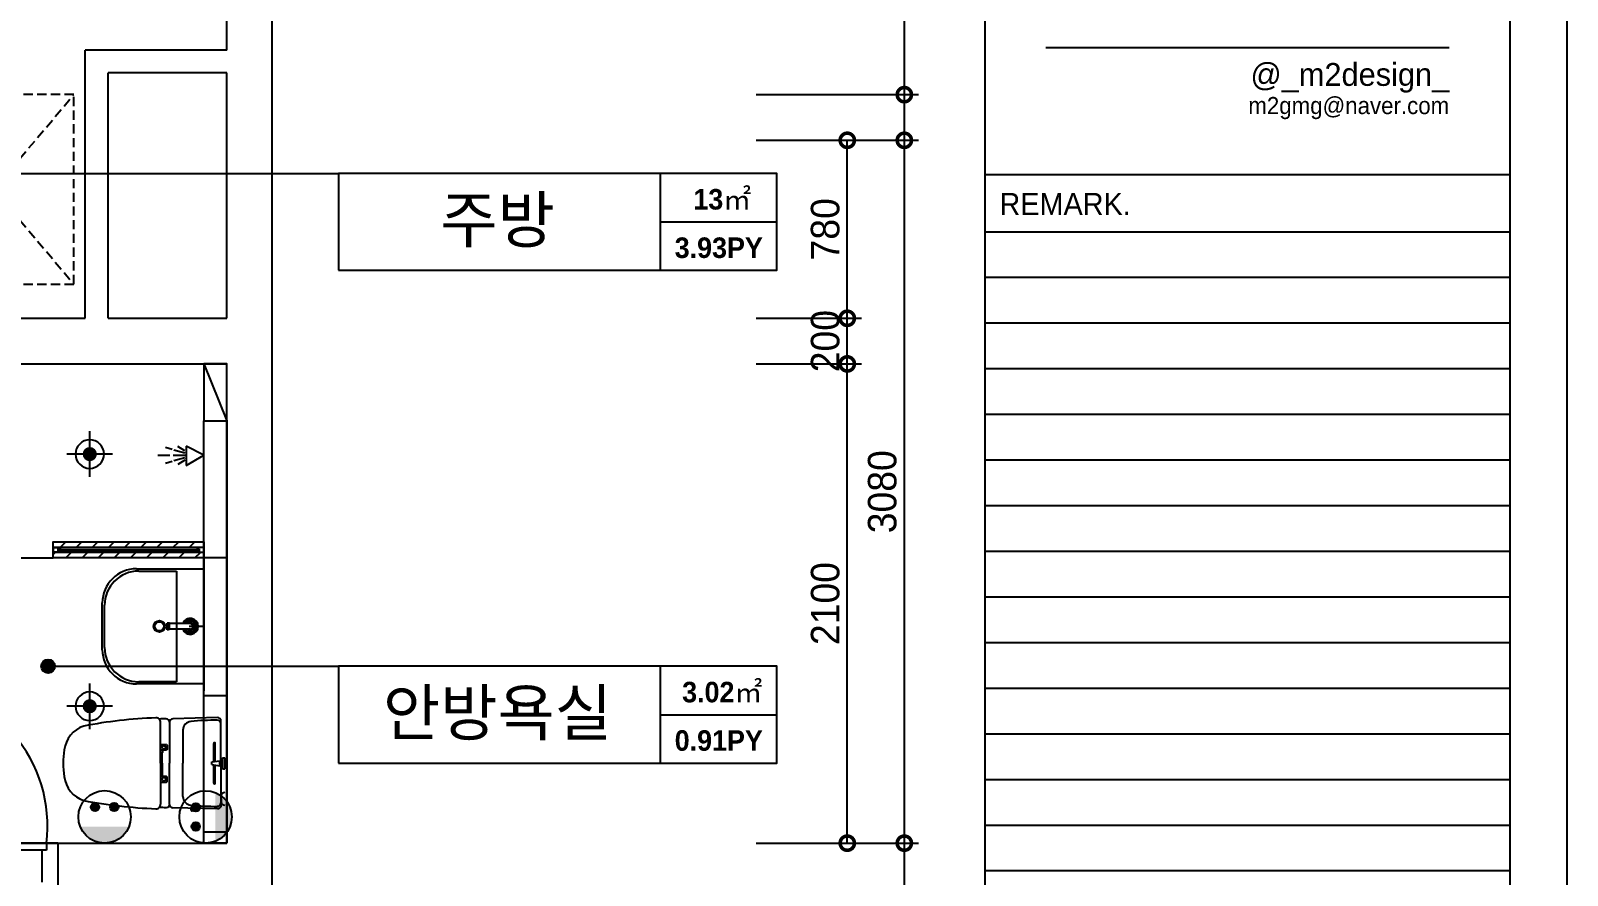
# Model space of a CAD drawing. Header units: millimetres. Extents: x 144680 to 246943, y -177515 to -149396.
# Drawn here: x 228874 to 235607, y -168991 to -165290 of the extents above; entities that cross this region are included whole.
import ezdxf
from ezdxf.enums import TextEntityAlignment as Align

# ---------------------------------------------------------------- set-up
doc = ezdxf.new("R2010")
doc.units = ezdxf.units.MM
doc.header["$LTSCALE"] = 50
doc.linetypes.add('DH-HID2', pattern=[1.2, 0.8, -0.4])
doc.linetypes.add('HIDDEN', pattern=[9.525, 6.35, -3.175])
for name, color, linetype in [('0-ELC TEXT', 7, 'Continuous'), ('03-TEXT', 3, 'Continuous'), ('03-WAL NEW', 3, 'Continuous'), ('06-FUR', 6, 'Continuous'), ('06-LIGHT', 4, 'Continuous'), ('07-DIM WAL', 5, 'Continuous'), ('_LIBR', 4, 'Continuous'), ('BATH', 4, 'Continuous'), ('CO-BATH', 6, 'Continuous'), ('fin', 9, 'Continuous'), ('FORM(YOURNAME)-1', 1, 'Continuous'), ('FORM(YOURNAME)-11', 1, 'Continuous'), ('FU-FURM', 251, 'DH-HID2'), ('HL', 6, 'HIDDEN'), ('WALL', 2, 'Continuous'), ('설비', 140, 'Continuous')]:
    doc.layers.add(name, color=color, linetype=linetype)
doc.styles.add('YOURNAME', font='')
doc.styles.add('넥슨고딕', font='')
doc.styles.add('스타일1', font='')
doc.styles.add('코레일둥고', font='')
doc.styles.get('YOURNAME').set_extended_font_data('HYwulM')
doc.styles.get('넥슨고딕').set_extended_font_data('NEXON Lv1 Gothic Bold', bold=True)
doc.styles.get('스타일1').set_extended_font_data('HYwulM')
doc.styles.get('코레일둥고').set_extended_font_data('Korail Round Gothic Medium')
doc.dimstyles.new('50', dxfattribs={"dimscale": 50, "dimtxt": 2.5, "dimasz": 2.5, "dimexe": 1.25, "dimexo": 2, "dimtad": 1, "dimdec": 0, "dimtxsty": '스타일1', "dimblk": 'DOTSMALL', "dimcen": 2.5, "dimclrd": 1, "dimclre": 1, "dimclrt": 2, "dimadec": 0, "dimazin": 0, "dimtfac": 1, "dimtix": 1, "dimtmove": 0, "dimatfit": 3, "dimldrblk": 'DOTSMALL', "dimfxl": 1.25, "dimarcsym": 0})

# ---------------------------------------------------------------- blocks, each defined once
blk = doc.blocks.new('vudauseeh')
at = {"layer": '_LIBR', "linetype": 'Continuous'}
for p, q in [((145670, -168850), (145100, -168850)), ((145720, -168850), (145670, -168850)), ((145670, -168850), (145670, -168880.5)), ((145720, -168850), (145720, -169050)), ((145650, -168880.5), (145090, -168880.5)), ((145670, -168880.5), (145650, -168880.5)), ((145650, -168880.5), (145650, -169020.6))]:
    blk.add_line(p, q, dxfattribs=at)
blk.add_arc((145061.2, -168773.5), 613.6, 352.83903, 89.17914, dxfattribs=at)
at = {"layer": 'WALL', "color": 2}
for p, q in [((146660, -174830), (146660, -164150)), ((146460, -165375), (146460, -164350)), ((146460, -165375), (145840, -165375)), ((145840, -166550), (145840, -165375)), ((146460, -165475), (145940, -165475)), ((145940, -165775), (145940, -165475)), ((146460, -165775), (146460, -165475)), ((145940, -166550), (145940, -165775)), ((146460, -166550), (146460, -165775)), ((145840, -166550), (145840, -165987.5)), ((145020, -166550), (145840, -166550)), ((145940, -166550), (146460, -166550)), ((145020, -166750), (146460, -166750)), ((146460, -168850), (146460, -166750)), ((145020, -168850), (146460, -168850))]:
    blk.add_line(p, q, dxfattribs=at)
blk = doc.blocks.new('cjswjdeh2')
at = {"layer": '03-WAL NEW', "transparency": 33554687}
h = blk.add_hatch(dxfattribs=at)
h.set_pattern_fill('_USER', color=256, scale=50, angle=45, double=1, pattern_type=0)
h.set_pattern_definition([(45, (12241.99, -260783.273), (-35.355339, 35.355339), [])])
h.paths.add_polyline_path([(231252.9, -165258.5), (231252.9, -165283.5), (231912.9, -165283.5), (231912.9, -165258.5), (231882.9, -165258.5), (231282.9, -165258.5)])
h.paths.add_polyline_path([(231912.9, -165213.5), (231252.9, -165213.5), (231252.9, -165238.5), (231282.9, -165238.5), (231882.9, -165238.5), (231912.9, -165238.5)])
for p, q in [((230572.9, -165283.5), (231252.9, -165283.5)), ((231912.9, -165583.5), (231847.9, -165583.5)), ((232004.1, -166207.5), (232004.1, -166159.5)), ((232004.1, -166183.5), (232012.9, -166183.5))]:
    blk.add_line(p, q)
for p, q in [((232012.9, -165283.5), (231912.9, -165283.5)), ((232012.9, -165888.2), (231912.9, -165888.2)), ((231912.9, -166483.5), (232012.9, -166483.5))]:
    blk.add_line(p, q, dxfattribs=at)
blk.add_lwpolyline([(232012.9, -166533.5), (231912.9, -166533.5), (231912.9, -164683.5), (232012.9, -164683.5)], close=True, dxfattribs=at)
blk.add_lwpolyline([(231912.9, -165283.5), (231252.9, -165283.5), (231252.9, -165213.5), (231912.9, -165213.5), (231912.9, -165298.5)], dxfattribs=at)
at = {"layer": '06-FUR', "color": 8}
blk.add_line((231912.9, -164433.5), (232012.9, -164683.5), dxfattribs=at)
blk.add_lwpolyline([(231912.9, -164683.5), (232012.9, -164683.5), (232012.9, -164433.5), (231912.9, -164433.5)], close=True, dxfattribs=at)
at = {"layer": 'BATH', "color": 8}
for p, q in [((231774, -164808.7), (231745.4, -164800.3)), ((231829.5, -164824.4), (231781.2, -164812)), ((231828.8, -164814.6), (231798.8, -164795.7)), ((231912.9, -164833.5), (231835.3, -164793.7)), ((231835.3, -164793.7), (231835.3, -164877.9)), ((231764.3, -164834.8), (231710.8, -164834.8)), ((231774, -164860.9), (231745.4, -164869.4)), ((231831.4, -164834.8), (231778.7, -164834.8)), ((231829.5, -164845.3), (231781.2, -164857.6)), ((231828.8, -164855), (231798.8, -164873.9)), ((231835.3, -164877.9), (231912.9, -164833.5))]:
    blk.add_line(p, q, dxfattribs=at)
at = {"layer": 'CO-BATH', "color": 8}
for p, q in [((231252.9, -165238.5), (231252.9, -165258.5)), ((231912.9, -165238.5), (231252.9, -165238.5)), ((231252.9, -165258.5), (231912.9, -165258.5)), ((231272.9, -165246), (231892.9, -165246)), ((231272.9, -165251), (231892.9, -165251)), ((231912.9, -165238.5), (231882.9, -165238.5)), ((231882.9, -165238.5), (231882.9, -165243.5)), ((231882.9, -165243.5), (231892.9, -165243.5)), ((231892.9, -165253.5), (231882.9, -165253.5)), ((231882.9, -165253.5), (231882.9, -165258.5)), ((231882.9, -165258.5), (231912.9, -165258.5)), ((231892.9, -165243.5), (231892.9, -165253.5)), ((231912.9, -165258.5), (231912.9, -165238.5)), ((231912.9, -165258.5), (231912.9, -165238.5)), ((231912.9, -165291.4), (231912.9, -165866.4)), ((231617.9, -165331), (231912.9, -165331)), ((231627.9, -165341), (231792.9, -165341)), ((231792.9, -165341), (231792.9, -165826)), ((231467.9, -165686), (231467.9, -165481)), ((231477.9, -165676), (231477.9, -165491)), ((231752.4, -165598), (231752.4, -165569)), ((231757.4, -165569), (231752.4, -165569)), ((231757.4, -165598), (231757.4, -165569)), ((231757.4, -165598), (231752.4, -165598)), ((231762.4, -165570), (231757.4, -165570)), ((231762.4, -165597), (231757.4, -165597)), ((231762.4, -165597), (231762.4, -165570)), ((231852.9, -165571), (231762.4, -165571)), ((231852.9, -165596), (231762.4, -165596)), ((231912.9, -165836), (231617.9, -165836)), ((231792.9, -165826), (231627.9, -165826))]:
    blk.add_line(p, q, dxfattribs=at)
blk.add_lwpolyline([(231252.9, -165238.5), (231282.9, -165238.5), (231282.9, -165243.5), (231272.9, -165243.5), (231272.9, -165253.5), (231282.9, -165253.5), (231282.9, -165258.5), (231252.9, -165258.5)], close=True, dxfattribs=at)
for radius in [25, 20]:
    blk.add_circle((231717.9, -165583.5), radius, dxfattribs=at)
for centre, radius, start, end in [((231617.9, -165481), 150, 90, 180), ((231627.9, -165491), 150, 90, 180), ((231852.9, -165583.5), 35, 200.92486, 159.07519), ((231852.9, -165583.5), 30, 204.62434, 155.37571), ((231852.9, -165583.5), 25, 210.00002, 150.00002), ((231852.9, -165583.5), 18, 223.98299, 136.01706), ((231852.9, -165583.5), 12.5, 270.00002, 90.00002), ((231617.9, -165686), 150, 180, 270), ((231627.9, -165676), 150, 180, 270)]:
    blk.add_arc(centre, radius, start, end, dxfattribs=at)
at = {"layer": 'fin', "color": 8}
for p, q in [((231723.5, -166183.5), (231723.5, -166004.2)), ((231762.7, -166003.2), (231762.7, -166183.5)), ((231820.5, -166038.3), (231820.5, -166183.5)), ((231987.7, -166175.5), (231987.7, -166010.9)), ((231723.5, -166183.5), (231723.5, -166362.8)), ((231762.7, -166363.9), (231762.7, -166183.5)), ((231820.5, -166328.8), (231820.5, -166183.5)), ((231987.7, -166191.5), (231987.7, -166356.1)), ((231989.1, -166339.2), (231989.1, -166326.8)), ((231989.1, -166339.2), (231989.1, -166351.7))]:
    blk.add_line(p, q, dxfattribs=at)
for points in [[(231762.7, -166003.2, 0.371724), (231748, -165988.8, 0.003515), (231717.1, -165989.6, 0.320541)], [(231987.7, -166010.9), (231987.7, -165998.5, 0.421209), (231972.4, -165983.5), (231777.4, -165988.2, 0.001659)], [(231762.7, -166363.9, -0.371724), (231748, -166378.3, -0.003515), (231717.1, -166377.4, -0.320541)], [(231987.7, -166356.1), (231987.7, -166368.5, -0.421209), (231972.4, -166383.5), (231777.4, -166378.9, -0.001659)]]:
    blk.add_lwpolyline(points, format="xyb", dxfattribs=at)
for centre, radius, start, end in [((231425.8, -166139.3), 125.5, 108.2964, 173.42408), ((231792.5, -168188.3), 2205.9, 92.3333, 100.60807), ((231703.5, -166004.2), 20, 0, 92.3333), ((231777.7, -166003.2), 15, 91.36509, 180), ((231860.5, -166040), 40, 95.94375, 177.51291), ((231959.9, -166994.9), 1000, 89.31159, 95.94375), ((231971.7, -166010.9), 16, 0, 89.31159), ((231702.7, -166183.5), 405.9, 171.69926, 180), ((231702.7, -166183.5), 405.9, 180, 188.30074), ((231425.8, -166227.7), 125.5, 186.57592, 251.7036), ((231792.5, -164178.7), 2205.9, 259.39193, 267.6667), ((231703.5, -166362.8), 20, 267.6667, 0), ((231777.7, -166363.9), 15, 180, 268.63491), ((231860.5, -166327), 40, 182.48709, 264.05625), ((231959.9, -165372.2), 1000, 264.05625, 270.68841), ((231971.7, -166356.1), 16, 270.68841, 0), ((232004.1, -166326.8), 15, 90, 180), ((232004.1, -166351.7), 15, 180, 270)]:
    blk.add_arc(centre, radius, start, end, dxfattribs=at)
at = {"layer": 'FU-FURM', "color": 8}
for p, q in [((230642.9, -164083.5), (231342.9, -163253.5)), ((230642.9, -163253.5), (231342.9, -164083.5))]:
    blk.add_line(p, q, dxfattribs=at)
blk.add_lwpolyline([(230642.9, -164083.5), (231342.9, -164083.5), (231342.9, -163253.5), (230642.9, -163253.5)], close=True, dxfattribs=at)
at = {"layer": 'HL', "color": 8, "linetype": 'Continuous'}
for p, q in [((231956.1, -166176), (231956.1, -166097)), ((231963.1, -166175), (231963.1, -166097)), ((231730.5, -166183.5), (231730.5, -166137.2)), ((231948, -166177.5), (231982.4, -166172.2)), ((231982.4, -166172.2), (231989.4, -166176.6)), ((231982.4, -166194.9), (231982.4, -166172.2)), ((231989.4, -166176.6), (231994.1, -166171.1)), ((231994.1, -166159.5), (232004.1, -166159.5)), ((231994.1, -166207.5), (231994.1, -166159.5)), ((231730.5, -166183.5), (231730.5, -166229.8)), ((231948, -166189.5), (231948, -166177.5)), ((231948, -166189.5), (231982.4, -166194.9)), ((231956.1, -166270), (231956.1, -166191)), ((231963.1, -166270), (231963.1, -166192)), ((231982.4, -166194.9), (231989.4, -166190.5)), ((231989.4, -166190.5), (231989.4, -166176.6)), ((231989.4, -166190.5), (231994.1, -166195.9)), ((231994.1, -166207.5), (232004.1, -166207.5)), ((231857.7, -166388.5), (231857.7, -166380.8)), ((231873.8, -166392.5), (231861.7, -166392.5)), ((231877.8, -166388.5), (231877.8, -166381.3))]:
    blk.add_line(p, q, dxfattribs=at)
for points in [[(231723.5, -166101), (231747.7, -166101, -0.414214), (231751.7, -166105), (231751.7, -166121.4, -0.414214), (231747.7, -166125.4), (231732.1, -166125.4), (231723.5, -166125.4)], [(231732.1, -166125.4), (231732.1, -166135.2, -0.414214), (231730.1, -166137.2), (231723.5, -166137.2)], [(231732.1, -166241.6), (231732.1, -166231.8, 0.414214), (231730.1, -166229.8), (231723.5, -166229.8)], [(231723.5, -166266.1), (231747.7, -166266.1, 0.414214), (231751.7, -166262.1), (231751.7, -166245.6, 0.414214), (231747.7, -166241.6), (231732.1, -166241.6), (231723.5, -166241.6)]]:
    blk.add_lwpolyline(points, format="xyb", dxfattribs=at)
for centre in [(231737.7, -166113.5), (231737.7, -166253.5)]:
    blk.add_circle(centre, 8, dxfattribs=at)
for centre, radius, start, end in [((231959.6, -166097), 3.5, 0, 180), ((231959.6, -166270), 3.5, 180, 0), ((231861.7, -166388.5), 4, 180, 270), ((231873.8, -166388.5), 4, 270, 0)]:
    blk.add_arc(centre, radius, start, end, dxfattribs=at)
blk.add_blockref('vudauseeh', (85552.9, 2316.5))
blk = doc.blocks.new('FORM-ELEVATION')
at = {"layer": 'Defpoints', "color": 158}
for p, q in [((62481, 35508), (62481, -21492)), ((62481, 20686), (71691, 20686)), ((62481, 19886), (71691, 19886)), ((62481, 19086), (71691, 19086)), ((62481, 18286), (71691, 18286)), ((62481, 17486), (71691, 17486)), ((62481, 16686), (71691, 16686)), ((62481, 15886), (71691, 15886)), ((62481, 15086), (71691, 15086)), ((62481, 14286), (71691, 14286)), ((62481, 13486), (71691, 13486)), ((62481, 12686), (71691, 12686)), ((62481, 11886), (71691, 11886)), ((62481, 11086), (71691, 11086)), ((62481, 10286), (71691, 10286)), ((62481, 9486), (71691, 9486))]:
    blk.add_line(p, q, dxfattribs=at)
for points in [[(-10309, -21692), (71691, -21692), (71691, 35708), (-10309, 35708)], [(-8309, 33708), (61071, 33708), (61071, -19692), (-8309, -19692)]]:
    blk.add_lwpolyline(points, close=True, dxfattribs=at)
at = {"layer": 'FORM(YOURNAME)-11', "color": 251}
blk.add_line((63550, 23916), (70622, 23916), dxfattribs=at)
at = {"layer": 'FORM(YOURNAME)-11', "color": 14}
blk.add_line((62481, 21686), (71691, 21686), dxfattribs=at)
at = {"layer": 'FORM(YOURNAME)-11', "color": 250}
blk.add_lwpolyline([(-11309, -22692), (72691, -22692), (72691, 36708), (-11309, 36708)], close=True, dxfattribs=at)
at = {"layer": 'FORM(YOURNAME)-11', "color": 14, "style": 'YOURNAME'}
for s, height, width, p in [('@_m2design_', 400, 1.03, (70622, 23242)), ('m2gmg@naver.com', 300, 0.995, (70622, 22747))]:
    blk.add_text(s, height=height, dxfattribs=dict(at, width=width)).set_placement(p, align=Align.RIGHT)
blk.add_text('REMARK.', height=386.1, dxfattribs=at).set_placement((62739, 21172), align=Align.MIDDLE_LEFT)
at = {"layer": 'FORM(YOURNAME)-11', "color": 3, "style": 'YOURNAME'}
for tag, height, p in [('1', 450, (71041, -1219)), ('2', 450, (71041, -1863)), ('3', 450, (71041, -3150)), ('4', 450, (71041, -5081)), ('5', 515, (71041, -7398)), ('6', 515, (71041, -9650)), ('7', 515, (71041, -11903)), ('8', 515, (71041, -14155)), ('9', 515, (71041, -16408)), ('10', 515, (66791, -18596)), ('11', 515, (71041, -18660)), ('12', 515, (66791, -20848)), ('13', 515, (71041, -20848))]:
    blk.add_attdef(tag, text='', height=height, dxfattribs=at).set_placement(p, align=Align.MIDDLE_RIGHT)
blk = doc.blocks.new('_DOTSMALL')
at = {"color": 0, "linetype": 'ByBlock', "const_width": 0.5}
blk.add_lwpolyline([(-0.0625, 0, 1), (0.0625, 0, 1)], format="xyb", close=True, dxfattribs=at)
blk = doc.blocks.new('*D97')
at = {"layer": '07-DIM WAL', "color": 1, "lineweight": -2, "transparency": 16777216}
for p, q in [((232051.7, -164350), (232764.2, -164350)), ((232701.7, -164350), (232701.7, -165570)), ((232051.7, -165570), (232764.2, -165570))]:
    blk.add_line(p, q, dxfattribs=at)
at = {"layer": 'Defpoints', "color": 0, "transparency": 16777216}
for p in [(231951.7, -164350), (231951.7, -165570), (232701.7, -165570)]:
    blk.add_point(p, dxfattribs=at)
at = {"layer": '07-DIM WAL', "color": 1, "lineweight": -2, "transparency": 16777216, "xscale": 125, "yscale": 125, "zscale": 125}
for p, rotation in [((232701.7, -164350), 90), ((232701.7, -165570), 270)]:
    blk.add_blockref('_DOTSMALL', p, dxfattribs=dict(at, rotation=rotation))
at = {"layer": '07-DIM WAL', "color": 2, "transparency": 16777216, "insert": (232605.5, -164960), "char_height": 125, "attachment_point": 5, "rotation": 90, "style": '스타일1'}
blk.add_mtext('1220', dxfattribs=at)
blk = doc.blocks.new('*D98')
at = {"layer": '07-DIM WAL', "color": 1, "lineweight": -2, "transparency": 16777216}
for p, q in [((232051.7, -165770), (232764.2, -165770)), ((232701.7, -165770), (232701.7, -168850)), ((232051.7, -168850), (232764.2, -168850))]:
    blk.add_line(p, q, dxfattribs=at)
at = {"layer": 'Defpoints', "color": 0, "transparency": 16777216}
for p in [(231951.7, -165770), (231951.7, -168850), (232701.7, -168850)]:
    blk.add_point(p, dxfattribs=at)
at = {"layer": '07-DIM WAL', "color": 1, "lineweight": -2, "transparency": 16777216, "xscale": 125, "yscale": 125, "zscale": 125}
for p, rotation in [((232701.7, -165770), 90), ((232701.7, -168850), 270)]:
    blk.add_blockref('_DOTSMALL', p, dxfattribs=dict(at, rotation=rotation))
at = {"layer": '07-DIM WAL', "color": 2, "transparency": 16777216, "insert": (232605.4, -167310), "char_height": 125, "attachment_point": 5, "rotation": 90, "style": '스타일1'}
blk.add_mtext('3080', dxfattribs=at)
blk = doc.blocks.new('*D99')
at = {"layer": '07-DIM WAL', "color": 1, "lineweight": -2, "transparency": 16777216}
for p, q in [((232051.7, -166750), (232514.2, -166750)), ((232451.7, -168850), (232451.7, -166750)), ((232051.7, -168850), (232514.2, -168850))]:
    blk.add_line(p, q, dxfattribs=at)
at = {"layer": 'Defpoints', "color": 0, "transparency": 16777216}
for p in [(231951.7, -166750), (232451.7, -166750), (231951.7, -168850)]:
    blk.add_point(p, dxfattribs=at)
at = {"layer": '07-DIM WAL', "color": 1, "lineweight": -2, "transparency": 16777216, "xscale": 125, "yscale": 125, "zscale": 125}
for p, rotation in [((232451.7, -166750), 90), ((232451.7, -168850), 270)]:
    blk.add_blockref('_DOTSMALL', p, dxfattribs=dict(at, rotation=rotation))
at = {"layer": '07-DIM WAL', "color": 2, "transparency": 16777216, "insert": (232355.5, -167800), "char_height": 125, "attachment_point": 5, "rotation": 90, "style": '스타일1'}
blk.add_mtext('2100', dxfattribs=at)
blk = doc.blocks.new('*D100')
at = {"layer": '07-DIM WAL', "color": 1, "lineweight": -2, "transparency": 16777216}
for p, q in [((232151.7, -165770), (232514.2, -165770)), ((232451.7, -166550), (232451.7, -165770)), ((232051.7, -166550), (232514.2, -166550))]:
    blk.add_line(p, q, dxfattribs=at)
at = {"layer": 'Defpoints', "color": 0, "transparency": 16777216}
for p in [(232051.7, -165770), (232451.7, -165770), (231951.7, -166550)]:
    blk.add_point(p, dxfattribs=at)
at = {"layer": '07-DIM WAL', "color": 1, "lineweight": -2, "transparency": 16777216, "xscale": 125, "yscale": 125, "zscale": 125}
for p, rotation in [((232451.7, -165770), 90), ((232451.7, -166550), 270)]:
    blk.add_blockref('_DOTSMALL', p, dxfattribs=dict(at, rotation=rotation))
at = {"layer": '07-DIM WAL', "color": 2, "transparency": 16777216, "insert": (232355.4, -166160), "char_height": 125, "attachment_point": 5, "rotation": 90, "style": '스타일1'}
blk.add_mtext('780', dxfattribs=at)
blk = doc.blocks.new('*D101')
at = {"layer": '07-DIM WAL', "color": 1, "lineweight": -2, "transparency": 16777216}
for p, q in [((232451.7, -166875), (232451.7, -166425)), ((232051.7, -166550), (232514.2, -166550)), ((232051.7, -166750), (232514.2, -166750))]:
    blk.add_line(p, q, dxfattribs=at)
at = {"layer": 'Defpoints', "color": 0, "transparency": 16777216}
for p in [(231951.7, -166550), (232451.7, -166550), (231951.7, -166750)]:
    blk.add_point(p, dxfattribs=at)
at = {"layer": '07-DIM WAL', "color": 1, "lineweight": -2, "transparency": 16777216, "xscale": 125, "yscale": 125, "zscale": 125}
for p, rotation in [((232451.7, -166550), 270), ((232451.7, -166750), 90)]:
    blk.add_blockref('_DOTSMALL', p, dxfattribs=dict(at, rotation=rotation))
at = {"layer": '07-DIM WAL', "color": 2, "transparency": 16777216, "insert": (232355.5, -166650), "char_height": 125, "attachment_point": 5, "rotation": 90, "style": '스타일1'}
blk.add_mtext('200', dxfattribs=at)
blk = doc.blocks.new('hallogen')
h = blk.add_hatch(color=256)
h.dxf.hatch_style = 1
edge = h.paths.add_edge_path()
edge.add_arc((48591.7, 60854.3), 31.2, 0, 360, ccw=False)
at = {"color": 1, "linetype": 'Continuous'}
for p, q in [((48591.7, 60954.3), (48591.7, 60754.3)), ((48691.7, 60854.3), (48491.7, 60854.3))]:
    blk.add_line(p, q, dxfattribs=at)
at = {"color": 4, "linetype": 'Continuous'}
blk.add_circle((48591.7, 60854.3), 62.5, dxfattribs=at)
blk = doc.blocks.new('egoo')
at = {"layer": '설비'}
h = blk.add_hatch(color=140, dxfattribs=at)
edge = h.paths.add_edge_path()
edge.add_arc((1015645.3, 443433.7), 22.3, 0, 360)
h = blk.add_hatch(color=140, dxfattribs=at)
edge = h.paths.add_edge_path()
edge.add_arc((1015747.7, 443433.7), 22.3, 0, 360)
h = blk.add_hatch(color=140, dxfattribs=at)
edge = h.paths.add_edge_path()
edge.add_line((1015826.3, 443329.1), (1015566.6, 443329.1))
edge.add_ellipse((1015696.5, 443381.5), major_axis=(99, 99), ratio=1, start_angle=156.95778, end_angle=293.04222)
at = {"layer": '설비', "color": 140}
for centre, radius in [((1015696.5, 443381.5), 140), ((1015645.3, 443433.7), 22.3), ((1015747.7, 443433.7), 22.3)]:
    blk.add_circle(centre, radius, dxfattribs=at)

msp = doc.modelspace()

# ---------------------------------------------------------------- hatches: boundary and pattern name
at = {"layer": '0-ELC TEXT'}
h = msp.add_hatch(color=256, dxfattribs=at)
h.dxf.hatch_style = 1
edge = h.paths.add_edge_path()
edge.add_arc((228949.8, -168074.7), 30, 0, 360)
at = {"layer": '설비'}
h = msp.add_hatch(color=10, dxfattribs=at)
edge = h.paths.add_edge_path()
edge.add_line((229682.9, -168628.3), (229682.9, -168841.7))
edge.add_ellipse((229639.9, -168735), major_axis=(-81.3, 81.3), ratio=1, start_angle=156.95778, end_angle=293.04222)
h = msp.add_hatch(color=10, dxfattribs=at)
edge = h.paths.add_edge_path()
edge.add_arc((229596.9, -168693), 18.3, 0, 360)
h = msp.add_hatch(color=10, dxfattribs=at)
edge = h.paths.add_edge_path()
edge.add_arc((229596.9, -168777), 18.3, 0, 360)

# ---------------------------------------------------------------- linework, layer by layer
at = {"layer": '0-ELC TEXT'}
for p, q in [((227702, -165915.3), (230222.1, -165915.3)), ((231633.2, -166339.8), (231633.2, -165915.3)), ((231633.2, -166127.5), (232142.9, -166127.5)), ((228949.8, -168074.7), (230222.1, -168074.7)), ((231633.2, -168499.2), (231633.2, -168074.7)), ((231633.2, -168287), (232142.9, -168287))]:
    msp.add_line(p, q, dxfattribs=at)
for points in [[(230222.1, -166339.8), (232142.9, -166339.8), (232142.9, -165915.3), (230222.1, -165915.3)], [(230222.1, -168499.2), (232142.9, -168499.2), (232142.9, -168074.7), (230222.1, -168074.7)]]:
    msp.add_lwpolyline(points, close=True, dxfattribs=at)
msp.add_circle((228949.8, -168074.7), 30, dxfattribs=at)
at = {"layer": '설비', "color": 10}
for centre, radius in [((229639.9, -168735), 115), ((229596.9, -168693), 18.3), ((229596.9, -168777), 18.3)]:
    msp.add_circle(centre, radius, dxfattribs=at)

# ---------------------------------------------------------------- block references
msp.add_blockref('cjswjdeh2', (-2280.7, -2316.5))
at = {"layer": '06-LIGHT', "xscale": -1, "rotation": 180}
for p in [(180540.5, -106290.9), (180540.5, -107395.7)]:
    msp.add_blockref('hallogen', p, dxfattribs=at)
at = {"layer": 'FORM(YOURNAME)-1', "xscale": 0.2500000000000001, "yscale": 0.2500000000000001, "zscale": 0.2500000000000001}
msp.add_blockref('FORM-ELEVATION', (217433.9, -171342), dxfattribs=at)
at = {"layer": '설비', "color": 140, "xscale": 0.8214285869294655, "yscale": 0.8214285869294655, "zscale": 0.8214285869294655}
msp.add_blockref('egoo', (-605124.9, -532941.2), dxfattribs=at)

# ---------------------------------------------------------------- texts
at = {"layer": '03-TEXT'}
for s, height, style, p in [('13㎡', 90, '넥슨고딕', (231904, -166073.4)), ('주방', 200, '코레일둥고', (230918.9, -166218.4)), ('3.93PY', 90, '넥슨고딕', (231888.6, -166285.7)), ('3.02㎡', 90, '넥슨고딕', (231904, -168232.9)), ('안방욕실', 200, '코레일둥고', (230918.9, -168377.8)), ('0.91PY', 90, '넥슨고딕', (231888.6, -168445.1))]:
    msp.add_text(s, height=height, dxfattribs=dict(at, style=style)).set_placement(p, align=Align.CENTER)

# ---------------------------------------------------------------- dimensions: what is measured, and where the dimension line sits
at = {"layer": '07-DIM WAL'}
for base, p1, p2, picture, middle in [((232701.7, -165570), (231951.7, -164350), (231951.7, -165570), '*D97', (232605.5, -164960)), ((232701.7, -168850), (231951.7, -165770), (231951.7, -168850), '*D98', (232605.4, -167310)), ((232451.7, -165770), (231951.7, -166550), (232051.7, -165770), '*D100', (232355.4, -166160)), ((232451.7, -166550), (231951.7, -166750), (231951.7, -166550), '*D101', (232355.5, -166650)), ((232451.7, -166750), (231951.7, -168850), (231951.7, -166750), '*D99', (232355.5, -167800))]:
    dim = msp.add_linear_dim(base=base, p1=p1, p2=p2, angle=90, dimstyle='50', dxfattribs=at)
    dim.commit()
    dim.dimension.update_dxf_attribs({"geometry": picture, "text_midpoint": middle})

doc.saveas('drawing.dxf')
